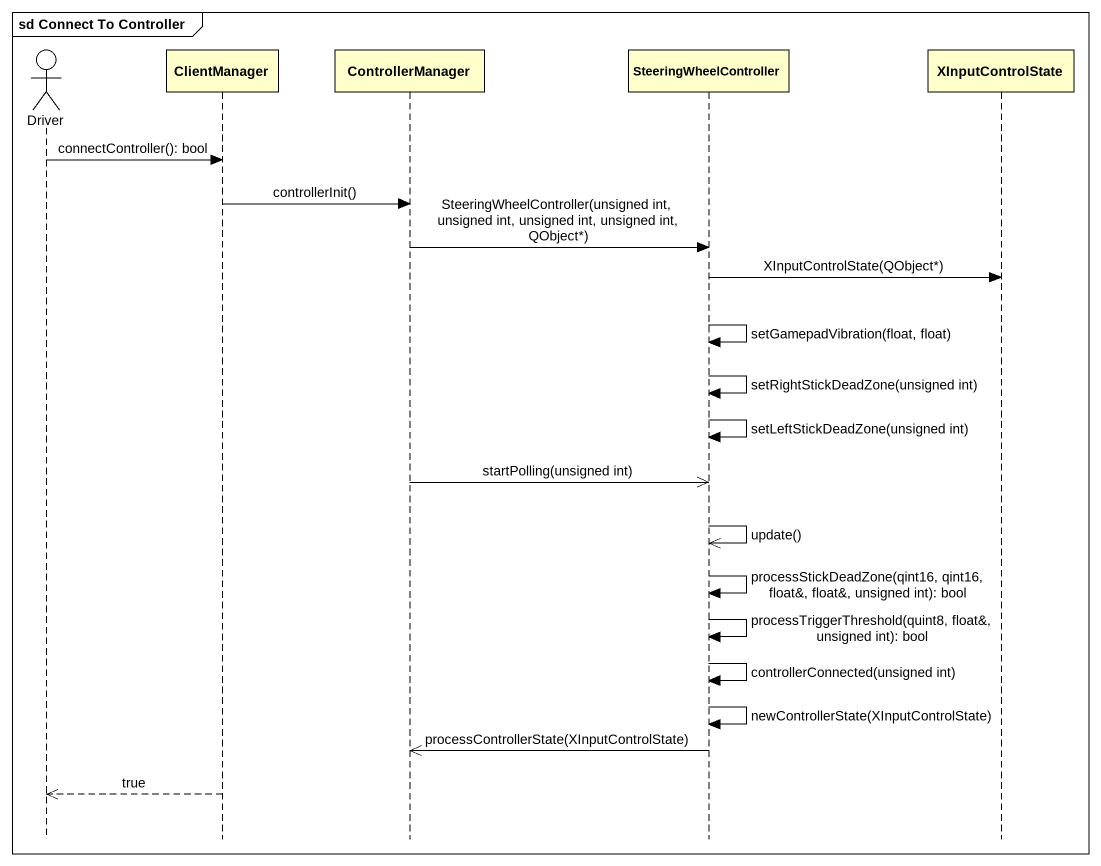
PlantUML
@startuml
mainframe sd Connect To Controller
hide footbox
actor Driver
participant ClientManager
participant ControllerManager
participant SteeringWheelController
participant XInputControlState

Driver -> ClientManager : connectController(): bool
ClientManager -> ControllerManager : controllerInit()
ControllerManager -> SteeringWheelController : SteeringWheelController(unsigned int, unsigned int, unsigned int, unsigned int, QObject*)
SteeringWheelController -> XInputControlState : XInputControlState(QObject*)
SteeringWheelController -> SteeringWheelController : setGamepadVibration(float, float)
SteeringWheelController -> SteeringWheelController : setRightStickDeadZone(unsigned int)
SteeringWheelController -> SteeringWheelController : setLeftStickDeadZone(unsigned int)
ControllerManager ->> SteeringWheelController : startPolling(unsigned int)
SteeringWheelController ->> SteeringWheelController : update()
SteeringWheelController -> SteeringWheelController : processStickDeadZone(qint16, qint16, float&, float&, unsigned int): bool
SteeringWheelController -> SteeringWheelController : processTriggerThreshold(quint8, float&, unsigned int): bool
SteeringWheelController -> SteeringWheelController : controllerConnected(unsigned int)
SteeringWheelController -> SteeringWheelController : newControllerState(XInputControlState)
SteeringWheelController ->> ControllerManager : processControllerState(XInputControlState)
ClientManager -->> Driver : true
@enduml
